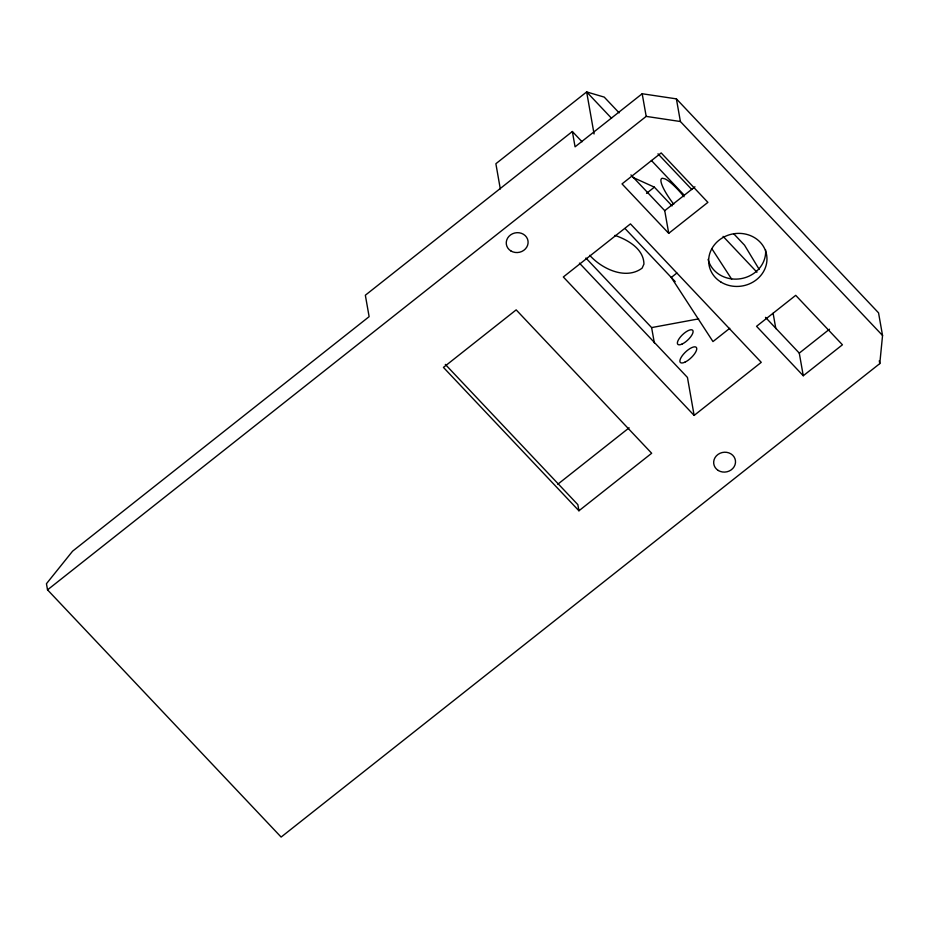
<?xml version="1.0" encoding="UTF-8"?>
<svg xmlns="http://www.w3.org/2000/svg" width="929" height="929" viewBox="0 0 929 929"><rect width="100%" height="100%" fill="white"/><g stroke="black" fill="none" stroke-linecap="round" stroke-linejoin="round"><path stroke-width="1.39" d="M879.786 363.611L882.55 335.508L878.544 312.852L676.393 98.869L642.183 93.748L575.074 146.828L572.357 131.5L365.341 295.225L369.127 316.661L72.59 551.176L46.45 583.714L47.53 589.845L281.127 837.064L879.786 363.611L879.287 360.789M47.53 589.845L646.189 116.392L680.4 121.525L882.55 335.508M646.538 193.36L654.364 187.159L672.062 205.901M668.729 233.342L622.024 183.907L661.181 152.925L707.898 202.371L668.729 233.342L664.734 210.674L694.95 186.799M676.869 273.045L671.272 277.469L712.973 341.57L729.753 328.297M557.76 484.253L629.119 427.828M694.137 415.414L761.257 362.333L630.454 223.889L563.322 276.981L694.137 415.414L687.448 377.441L579.429 263.116M578.93 510.776L651.67 453.259L516.176 309.868L443.435 367.396L578.93 510.776L577.85 504.656L445.328 364.412M803.271 375.757L756.554 326.311L795.712 295.341L842.429 344.787L803.271 375.757L799.277 353.113L829.492 329.214M585.897 258.018L651.612 327.589L698.666 318.868M614.928 235.385C627.69 239.752 643.797 248.867 643.936 264.103L642.125 268.133C625.867 280.349 601.725 268.829 589.729 255.312M632.754 177.323L654.364 187.159M619.155 112.862L604.233 97.104L586.652 91.936L495.877 163.725L500.313 188.97M657.976 153.819L691.815 189.539M733.608 233.655L744.559 245.21L759.156 269.34M611.549 118.285L586.652 91.936L594.072 133.973M651.38 160.462L684.255 195.253M723.087 236.372L756.949 272.22M630.942 174.919L664.734 210.674M765.484 317.335L799.277 353.113M572.357 131.5L582.053 141.765M625.054 228.546L675.209 281.626M711.997 248.914L731.669 279.153M651.612 327.589L654.353 342.929M773.102 313.236L775.831 328.645M676.393 98.869L680.4 121.525M642.183 93.748L646.189 116.392M673.746 204.252A29.24 6.375 51.7 0 1 662.423 178.252L664.943 178.856A29.24 6.375 51.7 0 1 684.046 196.751M765.601 249.889A29.24 26.453 -10 0 1 740.75 278.7A29.24 26.453 -10 0 1 708.095 259.365M684.824 362.217A10.962 4.006 -43.4 0 0 696.715 348.282A10.962 4.006 -43.4 0 0 683.419 354.251A10.962 4.006 -43.4 0 0 684.824 362.217M510.892 250.946A10.962 9.917 -10 0 0 528.067 243.166A10.962 9.917 -10 0 0 512.587 233.736A10.962 9.917 -10 0 0 510.892 250.946M718.303 470.492A10.962 9.917 -10 0 0 735.478 462.723A10.962 9.917 -10 0 0 719.998 453.282A10.962 9.917 -10 0 0 718.303 470.492M681.979 344.102A10.231 3.739 -43.4 0 0 693.069 331.096A10.231 3.739 -43.4 0 0 680.667 336.67A10.231 3.739 -43.4 0 0 681.979 344.102M721.043 282.126A29.24 26.453 -10 0 0 766.855 261.386A29.24 26.453 -10 0 0 725.561 236.221A29.24 26.453 -10 0 0 721.043 282.126"/></g></svg>
